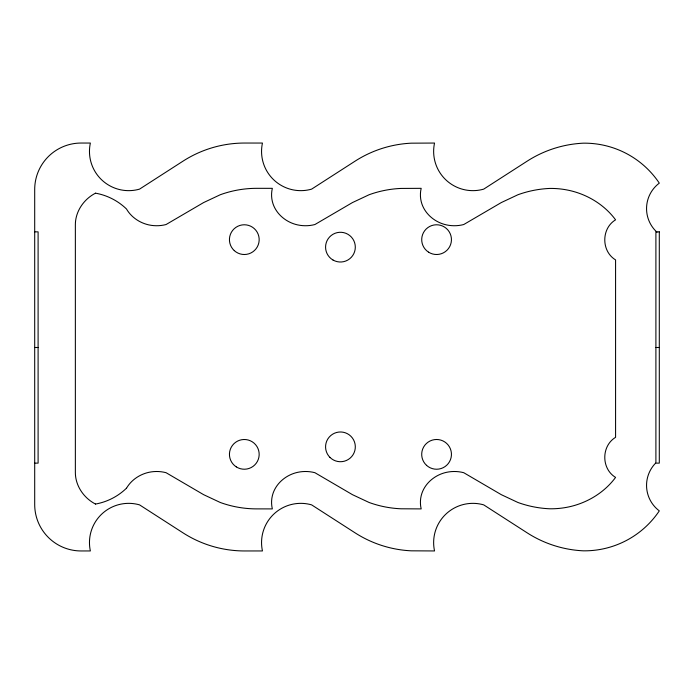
<?xml version="1.0" encoding="UTF-8"?>
<svg xmlns="http://www.w3.org/2000/svg" width="694" height="694" viewBox="0 0 694 694"><rect width="100%" height="100%" fill="white"/><g stroke="black" fill="none" stroke-linecap="round" stroke-linejoin="round"><path stroke-width="1.04" d="M126.473 488.264C131.209 480.075 139.572 474.427 148.724 472.354A37.233 37.233 0 0 1 166.048 472.692L203.611 494.666L220.267 502.482A106.876 106.876 0 0 0 256.893 508.884L272.343 508.902A28.15 28.15 0 0 1 273.106 493.174C276.845 482.486 286.657 474.757 297.561 472.354A37.233 37.233 0 0 1 314.885 472.692L352.448 494.666L369.104 502.482A106.867 106.867 0 0 0 401.045 508.789L421.18 508.902A28.15 28.15 0 0 1 421.943 493.174C425.674 482.486 435.494 474.757 446.398 472.354A37.233 37.233 0 0 1 463.722 472.692L501.285 494.666L517.932 502.482A106.867 106.867 0 0 0 549.874 508.789A85.371 85.371 0 0 0 569.054 506.854C587.35 502.846 604.387 492.54 615.578 477.403C601.186 468.762 601.186 445.982 615.578 437.333L615.578 259.903C601.186 251.254 601.186 228.473 615.578 219.825C604.387 204.695 587.35 194.389 569.054 190.382A85.371 85.371 0 0 0 549.874 188.43A106.867 106.867 0 0 0 517.932 194.745L501.285 202.57L463.722 224.544A37.233 37.233 0 0 1 446.398 224.882C435.485 222.479 425.682 214.75 421.943 204.062A28.15 28.15 0 0 1 421.18 188.334L401.045 188.43A106.867 106.867 0 0 0 369.095 194.745L352.448 202.57L314.885 224.544A37.233 37.233 0 0 1 297.561 224.882C286.657 222.479 276.845 214.75 273.106 204.062A28.15 28.15 0 0 1 272.343 188.334L256.893 188.326A106.876 106.876 0 0 0 220.258 194.745L203.611 202.57L166.048 224.544A37.233 37.233 0 0 1 148.724 224.882C139.572 222.809 131.209 217.161 126.473 208.972A59.727 59.727 0 0 0 95.442 193.158M95.434 193.218C83.783 199.221 75.325 211.514 75.36 224.804L75.36 472.432C75.325 485.722 83.783 498.014 95.434 504.018M34.7 231.848L38.101 231.848L38.101 463.132L34.7 463.132M34.7 347.494L38.101 347.494M655.899 347.494L659.3 347.494M126.447 488.229A59.727 59.727 0 0 1 95.442 504.07M657.018 232.23A31.863 31.863 0 0 1 659.3 183.129A90.047 90.047 0 0 0 583.333 143.172A113.807 113.807 0 0 0 527.154 161.164L483.718 189.124A39.246 39.246 0 0 1 434.539 143.051L411.256 143.172A113.807 113.807 0 0 0 355.068 161.164L311.632 189.124A39.246 39.246 0 0 1 262.453 143.051L244.592 143.042A113.807 113.807 0 0 0 182.99 161.164L139.555 189.124A39.246 39.246 0 0 1 90.367 143.051L81.12 143.042A46.42 46.42 0 0 0 34.7 189.462L34.7 504.538A46.42 46.42 0 0 0 81.12 550.958L90.367 550.949A39.246 39.246 0 0 1 139.555 504.876L182.99 532.836A113.807 113.807 0 0 0 244.592 550.958L262.453 550.949A39.246 39.246 0 0 1 311.632 504.876L355.068 532.836A113.807 113.807 0 0 0 411.256 550.828L434.539 550.949A39.246 39.246 0 0 1 483.718 504.876L527.154 532.836A113.807 113.807 0 0 0 583.333 550.828A90.047 90.047 0 0 0 659.3 510.871A31.863 31.863 0 0 1 655.604 463.132M659.3 231.848L655.899 231.848L655.899 463.132L659.3 463.132L659.3 231.848M234.268 250.612A14.869 14.869 0 0 0 258.827 242.848A14.869 14.869 0 0 0 239.82 225.463A14.869 14.869 0 0 0 234.268 250.612M428.58 252.174A14.869 14.869 0 0 0 451.43 240.298A14.869 14.869 0 0 0 429.725 226.444A14.869 14.869 0 0 0 428.58 252.174M333.007 260.024A14.869 14.869 0 0 0 355.311 247.151A14.869 14.869 0 0 0 333.007 234.268A14.869 14.869 0 0 0 333.007 260.024M426.541 465.336A14.869 14.869 0 0 0 451.1 457.563A14.869 14.869 0 0 0 432.093 440.178A14.869 14.869 0 0 0 426.541 465.336M236.307 466.897A14.869 14.869 0 0 0 259.157 455.021A14.869 14.869 0 0 0 237.452 441.167A14.869 14.869 0 0 0 236.307 466.897M329.928 457.363A14.869 14.869 0 0 0 354.808 450.701A14.869 14.869 0 0 0 336.59 432.483A14.869 14.869 0 0 0 329.928 457.363"/></g></svg>
